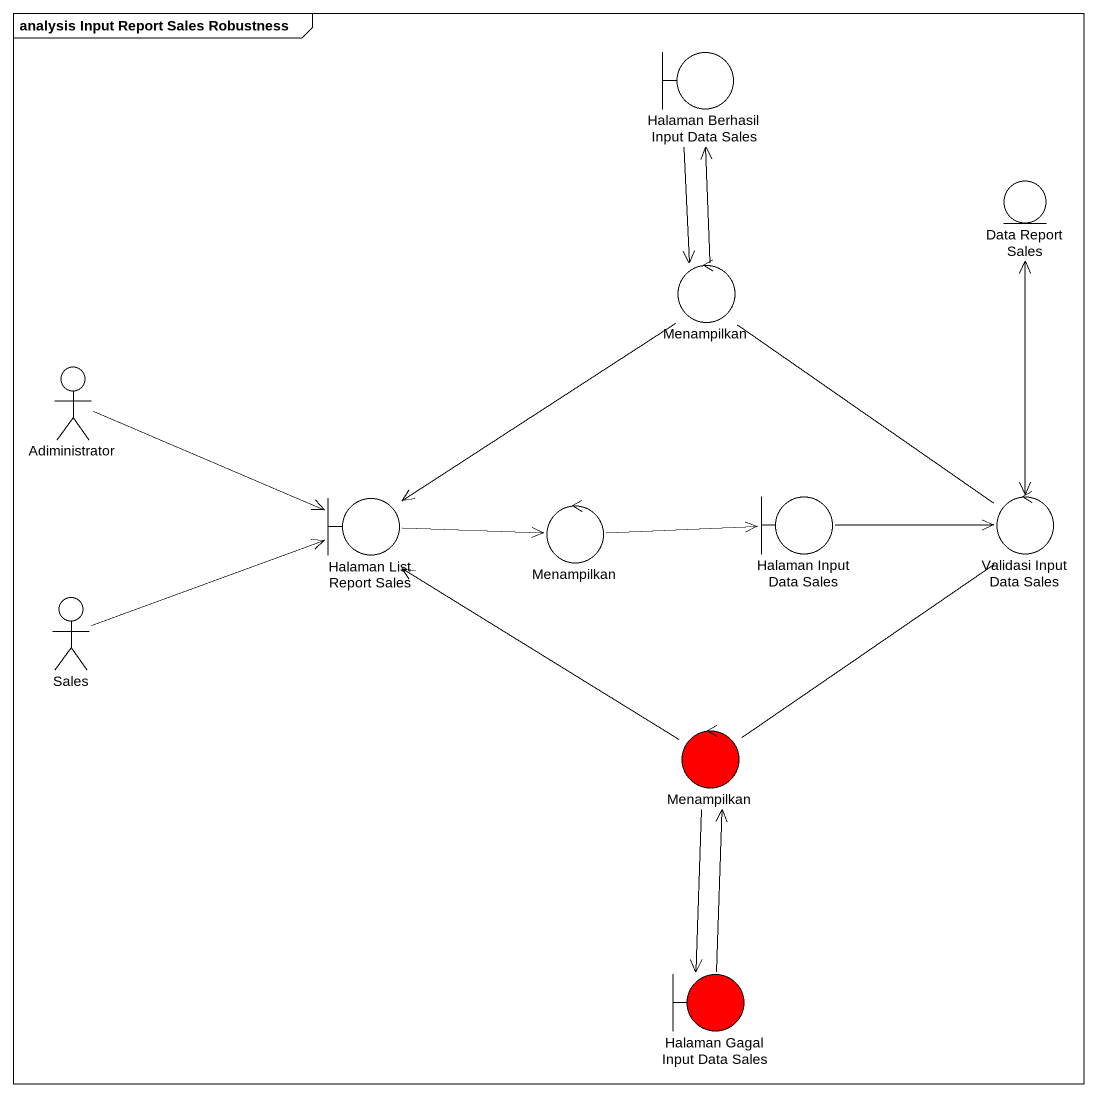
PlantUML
@startuml
mainframe analysis Input Report Sales Robustness
boundary "Halaman Berhasil Input Data Sales" as Halaman_Berhasil_Input_Data
entity "Data Report Sales" as Data_Report_Sales
control Menampilkan
actor Adiministrator
boundary "Halaman List Report Sales" as Halaman_List_Report_Sales
control "Menampilkan" as Menampilkan_2
boundary "Halaman Input Data Sales" as Halaman_Input_Data_Sales
control "Validasi Input Data Sales" as Validasi_Input_Data_Sales
actor Sales
control "Menampilkan" as Menampilkan_3 #FF0000
boundary "Halaman Gagal Input Data Sales" as Halaman_Gagal_Input_Data #FF0000
Halaman_Berhasil_Input_Data --> Menampilkan
Menampilkan -up-> Halaman_Berhasil_Input_Data
Menampilkan --> Halaman_List_Report_Sales
Adiministrator -right-> Halaman_List_Report_Sales
Halaman_List_Report_Sales -right-> Menampilkan_2
Menampilkan_2 -right-> Halaman_Input_Data_Sales
Halaman_Input_Data_Sales -right-> Validasi_Input_Data_Sales
Validasi_Input_Data_Sales <-up-> Data_Report_Sales
Validasi_Input_Data_Sales -up- Menampilkan
Validasi_Input_Data_Sales -- Menampilkan_3
Sales -right-> Halaman_List_Report_Sales
Menampilkan_3 -up-> Halaman_List_Report_Sales
Menampilkan_3 --> Halaman_Gagal_Input_Data
Halaman_Gagal_Input_Data -up-> Menampilkan_3
@enduml
